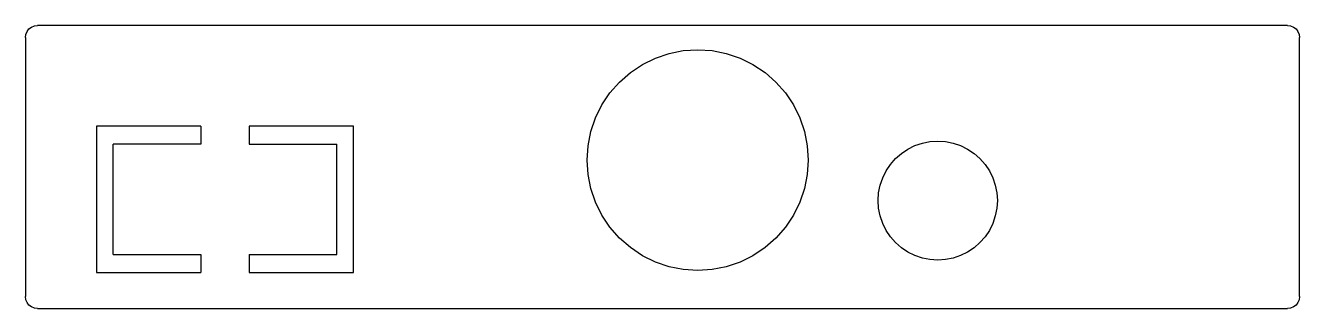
# Model space of a CAD drawing. Header units: centimetres. Extents: x -3.1 to 7.5, y -1.6 to 0.7.
import ezdxf

# ---------------------------------------------------------------- set-up
doc = ezdxf.new("R2010")
doc.units = ezdxf.units.CM
doc.header["$MEASUREMENT"] = 0
doc.layers.add('MD_JPN_VA5_106mm_x_23.6mm v1_0', color=7, linetype='Continuous')

msp = doc.modelspace()

# ---------------------------------------------------------------- linework, layer by layer
at = {"layer": 'MD_JPN_VA5_106mm_x_23.6mm v1_0'}
for p, q in [((-3.037, 0.735), (-3.013, 0.745)), ((-3.013, 0.745), (-2.987, 0.748)), ((7.413, 0.748), (-2.987, 0.748)), ((7.413, 0.748), (7.439, 0.745)), ((7.439, 0.745), (7.463, 0.735)), ((-3.087, 0.648), (-3.083, 0.674)), ((-3.087, 0.648), (-3.087, -1.512)), ((-3.083, 0.674), (-3.073, 0.698)), ((-3.073, 0.698), (-3.058, 0.719)), ((-3.058, 0.719), (-3.037, 0.735)), ((7.463, 0.735), (7.484, 0.719)), ((7.484, 0.719), (7.5, 0.698)), ((7.5, 0.698), (7.51, 0.674)), ((7.51, 0.674), (7.513, 0.648)), ((7.513, -1.512), (7.513, 0.648)), ((2.268, 0.514), (2.386, 0.538)), ((2.386, 0.538), (2.506, 0.546)), ((2.506, 0.546), (2.626, 0.538)), ((2.626, 0.538), (2.744, 0.514)), ((2.046, 0.422), (2.154, 0.476)), ((2.154, 0.476), (2.268, 0.514)), ((2.744, 0.514), (2.858, 0.476)), ((2.858, 0.476), (2.966, 0.422)), ((1.855, 0.276), (1.946, 0.356)), ((1.946, 0.356), (2.046, 0.422)), ((2.966, 0.422), (3.066, 0.356)), ((3.066, 0.356), (3.156, 0.276)), ((1.776, 0.186), (1.855, 0.276)), ((3.156, 0.276), (3.236, 0.186)), ((1.709, 0.086), (1.776, 0.186)), ((3.236, 0.186), (3.303, 0.086)), ((1.656, -0.022), (1.709, 0.086)), ((3.303, 0.086), (3.356, -0.022)), ((-2.497, -0.092), (-2.497, -1.312)), ((-1.627, -0.092), (-2.497, -0.092)), ((-1.627, -0.092), (-1.627, -0.242)), ((-0.357, -0.092), (-1.227, -0.092)), ((-1.227, -0.092), (-1.227, -0.242)), ((-0.357, -1.312), (-0.357, -0.092)), ((1.617, -0.136), (1.656, -0.022)), ((3.356, -0.022), (3.395, -0.136)), ((1.594, -0.254), (1.617, -0.136)), ((3.395, -0.136), (3.418, -0.254)), ((-1.627, -0.242), (-2.357, -0.242)), ((-2.357, -1.162), (-2.357, -0.242)), ((-1.227, -0.242), (-0.497, -0.242)), ((-0.497, -1.162), (-0.497, -0.242)), ((1.586, -0.374), (1.594, -0.254)), ((3.418, -0.254), (3.426, -0.374)), ((4.201, -0.318), (4.255, -0.282)), ((4.255, -0.282), (4.313, -0.253)), ((4.313, -0.253), (4.375, -0.233)), ((4.375, -0.233), (4.438, -0.22)), ((4.438, -0.22), (4.503, -0.216)), ((4.503, -0.216), (4.568, -0.22)), ((4.568, -0.22), (4.632, -0.233)), ((4.632, -0.233), (4.693, -0.253)), ((4.693, -0.253), (4.751, -0.282)), ((4.751, -0.282), (4.805, -0.318)), ((1.594, -0.494), (1.586, -0.374)), ((3.426, -0.374), (3.418, -0.494)), ((4.074, -0.464), (4.11, -0.41)), ((4.11, -0.41), (4.152, -0.361)), ((4.152, -0.361), (4.201, -0.318)), ((4.805, -0.318), (4.854, -0.361)), ((4.854, -0.361), (4.897, -0.41)), ((4.897, -0.41), (4.933, -0.464)), ((1.617, -0.612), (1.594, -0.494)), ((3.418, -0.494), (3.395, -0.612)), ((4.024, -0.583), (4.045, -0.522)), ((4.045, -0.522), (4.074, -0.464)), ((4.933, -0.464), (4.961, -0.522)), ((4.961, -0.522), (4.982, -0.583)), ((1.656, -0.726), (1.617, -0.612)), ((3.395, -0.612), (3.356, -0.726)), ((4.011, -0.647), (4.024, -0.583)), ((4.982, -0.583), (4.995, -0.647)), ((1.709, -0.834), (1.656, -0.726)), ((3.356, -0.726), (3.303, -0.834)), ((4.007, -0.712), (4.011, -0.647)), ((4.011, -0.776), (4.007, -0.712)), ((4.995, -0.647), (4.999, -0.712)), ((4.999, -0.712), (4.995, -0.776)), ((1.776, -0.934), (1.709, -0.834)), ((3.303, -0.834), (3.236, -0.934)), ((4.024, -0.84), (4.011, -0.776)), ((4.045, -0.902), (4.024, -0.84)), ((4.982, -0.84), (4.961, -0.902)), ((4.995, -0.776), (4.982, -0.84)), ((1.855, -1.025), (1.776, -0.934)), ((3.236, -0.934), (3.156, -1.025)), ((4.074, -0.96), (4.045, -0.902)), ((4.961, -0.902), (4.933, -0.96)), ((1.946, -1.104), (1.855, -1.025)), ((3.156, -1.025), (3.066, -1.104)), ((4.11, -1.014), (4.074, -0.96)), ((4.152, -1.062), (4.11, -1.014)), ((4.897, -1.014), (4.854, -1.062)), ((4.933, -0.96), (4.897, -1.014)), ((-2.357, -1.162), (-1.627, -1.162)), ((-1.627, -1.162), (-1.627, -1.312)), ((-1.227, -1.162), (-0.497, -1.162)), ((-1.227, -1.162), (-1.227, -1.312)), ((2.046, -1.171), (1.946, -1.104)), ((3.066, -1.104), (2.966, -1.171)), ((4.201, -1.105), (4.152, -1.062)), ((4.255, -1.141), (4.201, -1.105)), ((4.313, -1.17), (4.255, -1.141)), ((4.751, -1.141), (4.693, -1.17)), ((4.805, -1.105), (4.751, -1.141)), ((4.854, -1.062), (4.805, -1.105)), ((2.154, -1.224), (2.046, -1.171)), ((2.268, -1.263), (2.154, -1.224)), ((2.386, -1.286), (2.268, -1.263)), ((2.744, -1.263), (2.626, -1.286)), ((2.858, -1.224), (2.744, -1.263)), ((2.966, -1.171), (2.858, -1.224)), ((4.375, -1.191), (4.313, -1.17)), ((4.438, -1.203), (4.375, -1.191)), ((4.503, -1.208), (4.438, -1.203)), ((4.568, -1.203), (4.503, -1.208)), ((4.632, -1.191), (4.568, -1.203)), ((4.693, -1.17), (4.632, -1.191)), ((-2.497, -1.312), (-1.627, -1.312)), ((-1.227, -1.312), (-0.357, -1.312)), ((2.506, -1.294), (2.386, -1.286)), ((2.626, -1.286), (2.506, -1.294)), ((-3.083, -1.538), (-3.087, -1.512)), ((-3.073, -1.562), (-3.083, -1.538)), ((-3.058, -1.582), (-3.073, -1.562)), ((-3.037, -1.598), (-3.058, -1.582)), ((7.484, -1.582), (7.463, -1.598)), ((7.5, -1.562), (7.484, -1.582)), ((7.51, -1.538), (7.5, -1.562)), ((7.513, -1.512), (7.51, -1.538)), ((-3.013, -1.608), (-3.037, -1.598)), ((-2.987, -1.612), (-3.013, -1.608)), ((-2.987, -1.612), (7.413, -1.612)), ((7.439, -1.608), (7.413, -1.612)), ((7.463, -1.598), (7.439, -1.608))]:
    msp.add_line(p, q, dxfattribs=at)

doc.saveas('drawing.dxf')
